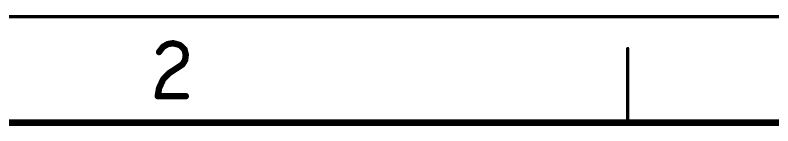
# Model space of a CAD drawing. Extents: x -14.2 to 19.9, y -5.2 to 16.9.
# Drawn here: x 12.712 to 16.285, y 16.338 to 16.86 of the extents above; entities that cross this region are included whole.
import ezdxf

# ---------------------------------------------------------------- set-up
doc = ezdxf.new("R2010")
doc.units = 0
doc.layers.get('0').update_dxf_attribs({"linetype": 'CONTINUOUS'})
doc.layers.add('FAB', color=2, linetype='CONTINUOUS')

# ---------------------------------------------------------------- blocks, each defined once
blk = doc.blocks.new('ROUND_105')
at = {"const_width": 0.0075}
blk.add_lwpolyline([(-0.00375, 0, 1), (0.00375, 0, 1)], format="xyb", close=True, dxfattribs=at)
blk = doc.blocks.new('ROUND_138')
at = {"const_width": 0.015}
blk.add_lwpolyline([(-0.0075, 0, 1), (0.0075, 0, 1)], format="xyb", close=True, dxfattribs=at)

msp = doc.modelspace()

# ---------------------------------------------------------------- linework, layer by layer
at = {"layer": 'FAB'}
for points, const_width in [([(-14.1499, 16.8528), (19.8501, 16.8528)], 0.015), ([(13.3902, 16.6861), (13.4092, 16.7111)], 0.03), ([(13.4092, 16.7111), (13.4312, 16.7236)], 0.03), ([(13.4312, 16.7236), (13.4564, 16.7278)], 0.03), ([(13.4564, 16.7278), (13.4879, 16.7194)], 0.03), ([(13.4879, 16.7194), (13.51, 16.6986)], 0.03), ([(13.51, 16.6986), (13.5163, 16.6736)], 0.03), ([(13.5163, 16.6736), (13.5131, 16.6486)], 0.03), ([(15.6001, 16.7028), (15.6001, 16.3528)], 0.015), ([(13.5131, 16.6486), (13.5005, 16.6277)], 0.03), ([(13.5005, 16.6277), (13.4375, 16.5861)], 0.03), ([(13.4375, 16.5861), (13.4092, 16.5569)], 0.03), ([(13.4092, 16.5569), (13.3902, 16.5152)], 0.03), ([(13.3902, 16.5152), (13.3839, 16.4778)], 0.03), ([(13.3839, 16.4778), (13.5163, 16.4778)], 0.03), ([(18.8501, 16.3528), (-13.1499, 16.3528)], 0.03)]:
    msp.add_lwpolyline(points, dxfattribs=dict(at, const_width=const_width))

# ---------------------------------------------------------------- block references
for name, p in [('ROUND_138', (13.4092, 16.7111)), ('ROUND_138', (13.4092, 16.7111)), ('ROUND_138', (13.4312, 16.7236)), ('ROUND_138', (13.4312, 16.7236)), ('ROUND_138', (13.4564, 16.7278)), ('ROUND_138', (13.4564, 16.7278)), ('ROUND_138', (13.4879, 16.7194)), ('ROUND_138', (13.4879, 16.7194)), ('ROUND_138', (13.3902, 16.6861)), ('ROUND_138', (13.51, 16.6986)), ('ROUND_138', (13.51, 16.6986)), ('ROUND_138', (13.5163, 16.6736)), ('ROUND_138', (13.5163, 16.6736)), ('ROUND_105', (15.6001, 16.7028)), ('ROUND_138', (13.5131, 16.6486)), ('ROUND_138', (13.5131, 16.6486)), ('ROUND_138', (13.5005, 16.6277)), ('ROUND_138', (13.5005, 16.6277)), ('ROUND_138', (13.4375, 16.5861)), ('ROUND_138', (13.4375, 16.5861)), ('ROUND_138', (13.4092, 16.5569)), ('ROUND_138', (13.4092, 16.5569)), ('ROUND_138', (13.3902, 16.5152)), ('ROUND_138', (13.3902, 16.5152)), ('ROUND_138', (13.3839, 16.4778)), ('ROUND_138', (13.3839, 16.4778)), ('ROUND_138', (13.5163, 16.4778)), ('ROUND_105', (15.6001, 16.3528))]:
    msp.add_blockref(name, p, dxfattribs=at)

doc.saveas('drawing.dxf')
